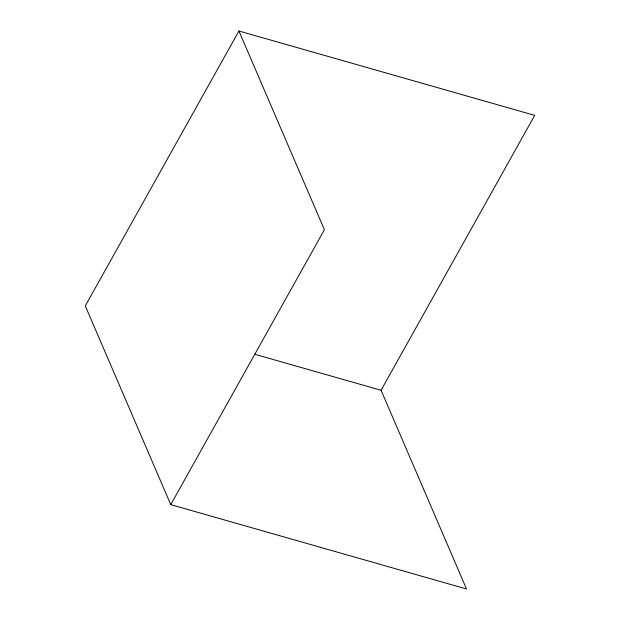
<?xml version="1.0" encoding="UTF-8"?>
<svg xmlns="http://www.w3.org/2000/svg" width="620" height="620" viewBox="0 0 620 620"><rect width="100%" height="100%" fill="white"/><g stroke="black" fill="none" stroke-linecap="round" stroke-linejoin="round"><path stroke-width="0.93" d="M381.067 390.274L534.704 115.367L238.933 31L85.297 305.908L170.756 504.634L466.527 589L381.067 390.274L254.572 354.198M170.756 504.634L324.399 229.726L238.933 31"/></g></svg>
